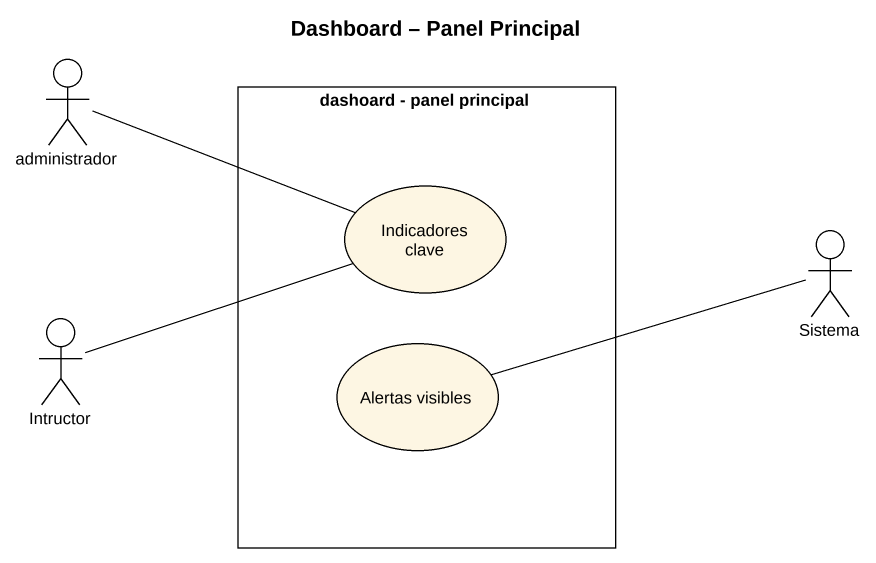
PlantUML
@startuml
title Dashboard – Panel Principal
actor administrador
rectangle "dashoard - panel principal" as dashoard_panel_principal {
  usecase "Indicadores clave" as Indicadores_clave
  usecase "Alertas visibles" as Alertas_visibles
}
actor Sistema
actor Intructor
administrador -right- Indicadores_clave
Sistema -left- Alertas_visibles
Intructor -right- Indicadores_clave
@enduml
